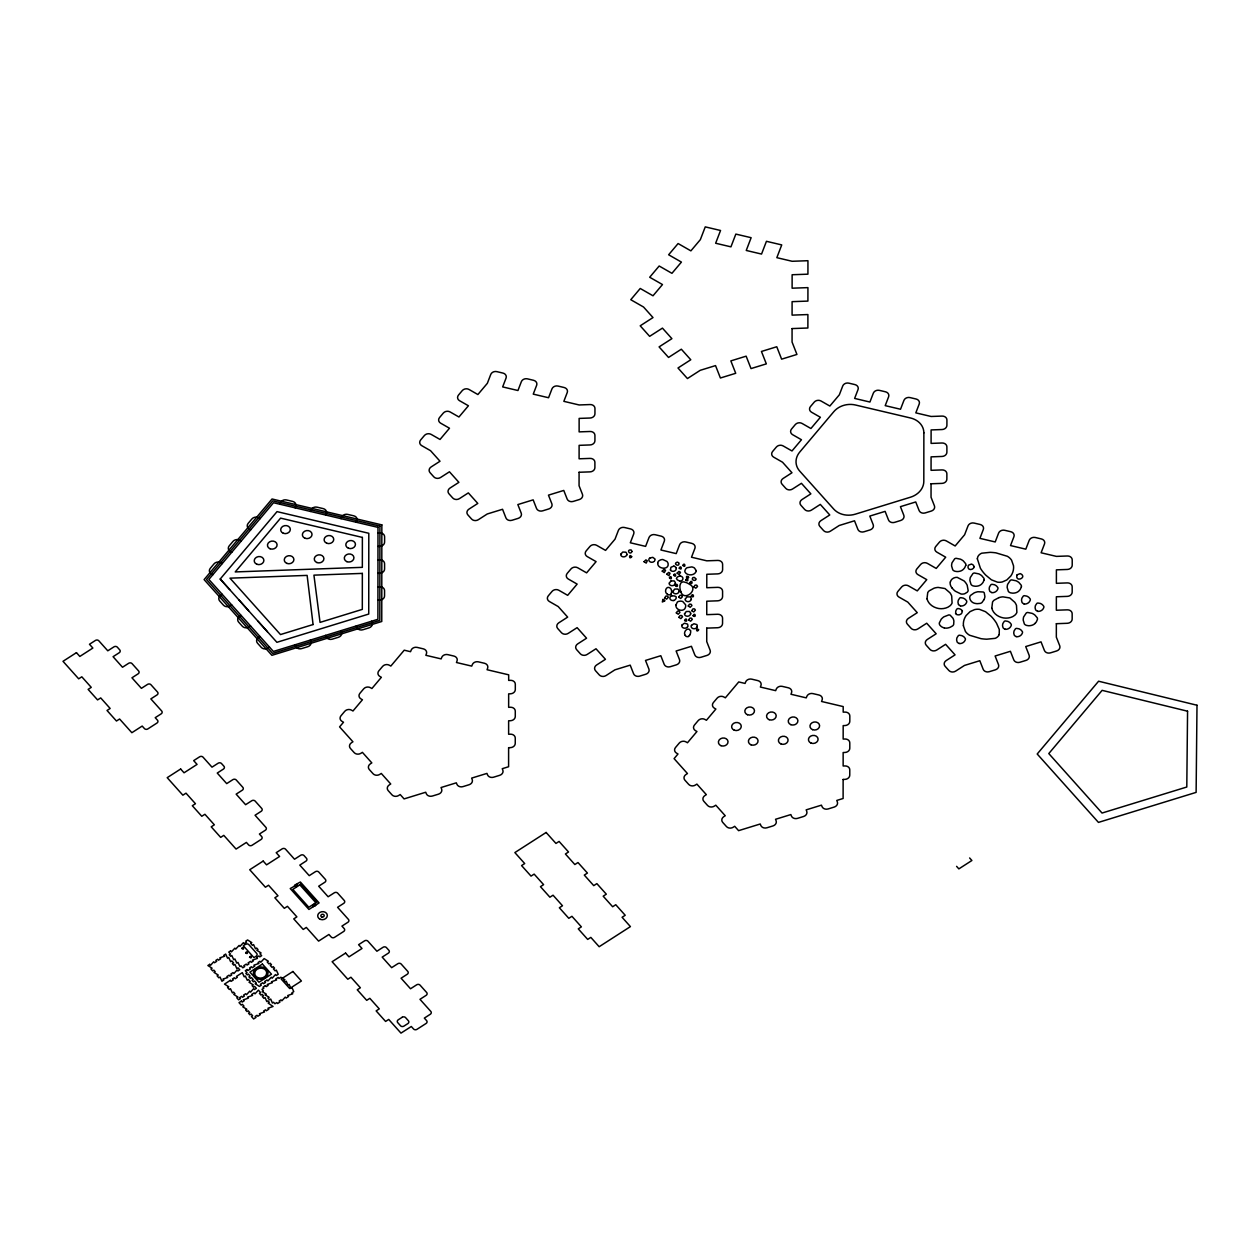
<?xml version="1.0" encoding="UTF-8"?>
<svg xmlns="http://www.w3.org/2000/svg" width="1260" height="1260" viewBox="0 0 1260 1260"><rect width="100%" height="100%" fill="white"/><g stroke="black" fill="none" stroke-linecap="round" stroke-linejoin="round"><path stroke-width="1.5" d="M626.96 554.825L626.866 553.959A6.079 5.056 -6.9 0 0 625.905 552.195L622.818 552.038A6.19 5.166 -6.9 0 0 621.212 554.038M697.032 627.417L697.237 626.567M671.627 592.499L670.95 594.2M999.227 634.489L999.29 629.48L996.55 623.259A49.093 40.887 -6.9 0 0 991.116 616.313L985.54 611.714L979.524 609.367A10.915 9.088 -6.9 0 0 974.547 609.62L970.121 611.588L966.089 615.573A20.097 16.742 -6.9 0 0 963.428 625.716M279.862 504.236L280.429 502.772A4.835 4.032 -6.9 0 1 286.508 499.952L292.619 501.401A4.835 4.032 -6.9 0 1 295.722 506.378L295.155 507.843M310.464 511.45L311.015 509.985A4.835 4.032 -6.9 0 1 317.095 507.181L323.221 508.615A4.835 4.032 -6.9 0 1 326.308 513.592L325.757 515.056M341.05 518.663L341.618 517.198A4.835 4.032 -6.9 0 1 347.697 514.395L353.824 515.828A4.835 4.032 -6.9 0 1 356.911 520.805L356.344 522.27M687.661 626.881L687.865 626.031A6.079 5.056 -6.9 0 0 687.519 624.078L684.637 623.227A6.19 5.166 -6.9 0 0 682.463 624.803M984.076 599.539L981.965 602.532A4.646 3.859 -6.9 0 1 980.264 603.398L977.382 603.666A15.797 13.151 -6.9 0 1 976.342 603.587L975.051 603.383A6.977 5.812 -6.9 0 1 971.964 601.933A8.71 7.261 -6.9 0 1 970.058 599.288L969.728 597.775A4.883 4.064 -6.9 0 1 970.452 595.476L974.232 592.846A16.648 13.86 -6.9 0 1 977.886 591.743L983.209 591.995A3.575 2.977 -6.9 0 1 984.249 592.83L984.911 596.626A15.845 13.199 -6.9 0 1 984.076 599.539M1017.135 574.78L1020.175 573.615A6.41 5.339 -6.9 0 1 1022.144 574.828C1025.12 577.883 1017.497 581.364 1016.804 577.253A6.536 5.449 -6.9 0 1 1017.151 574.78M689.834 634.977L688.511 636.394M220.216 579.017L277.027 511.623L368.802 533.279L368.739 614.045L276.901 642.317L220.216 579.017L229.666 589.57M1035.074 623.401L1035.878 622.487A15.797 13.151 -6.9 0 0 1036.429 621.731L1037.421 619.416A4.646 3.859 -6.9 0 0 1037.248 617.794L1034.933 615.085A15.845 13.199 -6.9 0 0 1032.129 613.368L1027.688 612.47A3.575 2.977 -6.9 0 0 1026.302 612.943L1023.64 616.928A16.648 13.86 -6.9 0 0 1023.214 620.14L1024.38 623.999A4.883 4.064 -6.9 0 0 1026.553 625.401L1028.349 625.716A8.71 7.261 -6.9 0 0 1032.097 625.212A6.977 5.812 -6.9 0 0 1035.074 623.401M671.044 580.939L674.147 580.907A6.079 5.056 -6.9 0 1 675.25 582.608L675.423 583.443M662.823 599.776L662.335 601.981L664.792 600.878M222.248 594.342L220.784 595.287A4.835 4.032 -6.9 0 0 219.697 600.973L223.477 605.178A4.835 4.032 -6.9 0 0 230.218 605.84L231.682 604.894M241.132 615.447L239.668 616.392A4.835 4.032 -6.9 0 0 238.597 622.062L242.377 626.283A4.835 4.032 -6.9 0 0 249.118 626.929L250.582 625.984M260.032 636.536L258.568 637.481A4.835 4.032 -6.9 0 0 257.497 643.167L261.277 647.388A4.835 4.032 -6.9 0 0 268.018 648.034L269.482 647.089M673.785 600.579L674.635 600.091A6.079 5.056 -6.9 0 0 676.084 598.469L676.242 596.925L674.903 596.106A6.19 5.166 -6.9 0 0 672.1 595.948M998.897 597.618L994.03 600.233A8.631 7.198 -6.9 0 0 992.549 602.028L991.778 608.249M680.384 575.946L679.376 576.119A6.079 5.056 -6.9 0 0 677.297 577.127L676.399 578.387L677.203 579.726A6.19 5.166 -6.9 0 0 679.612 580.828M377.984 532.948L379.795 532.885A4.835 4.032 -6.9 0 1 384.615 536.744L384.599 542.131A4.835 4.032 -6.9 0 1 379.78 546.352L377.968 546.415M377.953 559.865L379.764 559.802A4.835 4.032 -6.9 0 1 384.584 563.677L384.584 569.048A4.835 4.032 -6.9 0 1 379.748 573.269L377.937 573.332M377.921 586.798L379.732 586.735A4.835 4.032 -6.9 0 1 384.568 590.594L384.552 595.98A4.835 4.032 -6.9 0 1 379.732 600.185L377.921 600.248M991.699 592.358L991.478 592.31A3.087 2.583 -6.9 0 1 989.698 591.066L989.21 589.286A9.97 8.316 -6.9 0 1 989.572 586.766L990.927 584.719A2.221 1.843 -6.9 0 1 991.966 584.309L994.392 584.719A9.481 7.891 -6.9 0 1 996.66 586.105L997.841 587.585A2.882 2.41 -6.9 0 1 997.904 588.766L997.432 589.822A5.481 4.567 -6.9 0 1 991.636 592.688M1024.049 603.729L1023.829 603.682A3.087 2.583 -6.9 0 1 1022.049 602.438L1021.577 600.658A9.97 8.316 -6.9 0 1 1021.923 598.153L1023.278 596.09A2.221 1.843 -6.9 0 1 1024.317 595.681L1026.742 596.106A9.481 7.891 -6.9 0 1 1029.011 597.492L1030.192 598.957A2.882 2.41 -6.9 0 1 1030.255 600.138L1029.782 601.193A5.481 4.567 -6.9 0 1 1023.986 604.06M1037.61 611.068L1037.389 611.021A3.087 2.583 -6.9 0 1 1035.61 609.761L1035.137 607.997A9.97 8.316 -6.9 0 1 1035.484 605.477L1036.838 603.43A2.221 1.843 -6.9 0 1 1037.878 603.02L1040.303 603.43A9.481 7.891 -6.9 0 1 1042.571 604.816L1043.753 606.28A2.882 2.41 -6.9 0 1 1043.815 607.462L1043.343 608.533A5.481 4.567 -6.9 0 1 1037.547 611.399M960.482 605.713L960.262 605.666A3.087 2.583 -6.9 0 1 958.482 604.422M1005.039 628.992L1004.834 628.945A3.087 2.583 -6.9 0 1 1003.054 627.701L1002.566 625.921A9.97 8.316 -6.9 0 1 1002.913 623.416L1004.283 621.353A2.221 1.843 -6.9 0 1 1005.307 620.944L1007.748 621.353A9.481 7.891 -6.9 0 1 1010.016 622.755L1011.181 624.22A2.882 2.41 -6.9 0 1 1011.26 625.401L1010.788 626.456A5.481 4.567 -6.9 0 1 1004.992 629.323M1016.253 636.426L1016.033 636.379A3.087 2.583 -6.9 0 1 1014.253 635.135L1013.78 633.355A9.97 8.316 -6.9 0 1 1014.127 630.851L1015.481 628.787A2.221 1.843 -6.9 0 1 1016.521 628.378L1018.946 628.787A9.481 7.891 -6.9 0 1 1021.214 630.189L1022.395 631.654A2.882 2.41 -6.9 0 1 1022.458 632.835L1021.986 633.89A5.481 4.567 -6.9 0 1 1016.19 636.757M959.128 643.261L958.907 643.214A3.087 2.583 -6.9 0 1 957.128 641.97L956.655 640.19A9.97 8.316 -6.9 0 1 957.001 637.686L958.356 635.623A2.221 1.843 -6.9 0 1 959.395 635.213L961.821 635.638A9.481 7.891 -6.9 0 1 964.105 637.024L965.27 638.489A2.882 2.41 -6.9 0 1 965.349 639.67L964.876 640.741A5.481 4.567 -6.9 0 1 959.065 643.592M673.895 566.118L671.013 567.205A6.19 5.166 -6.9 0 0 670.698 569.567M260.143 518.616L258.678 517.781A4.835 4.032 -6.9 0 0 251.937 518.915L248.141 523.404A4.835 4.032 -6.9 0 0 249.212 529.011L250.677 529.846M241.211 541.076L239.746 540.241A4.835 4.032 -6.9 0 0 233.005 541.375L229.21 545.879A4.835 4.032 -6.9 0 0 230.281 551.471L231.745 552.305M222.264 563.551L220.799 562.7A4.835 4.032 -6.9 0 0 214.058 563.834L210.278 568.339A4.835 4.032 -6.9 0 0 211.334 573.93L212.798 574.78M667.39 594.279C663.422 592.011 666.556 584.672 670.525 588.341A7.513 6.268 -6.9 0 1 671.533 592.499M678.731 562.968C680.305 567.598 671.99 563.96 677.266 562.102A3.481 2.898 -6.9 0 1 678.715 562.984M969.617 857.966L971.885 860.501L958.86 868.88L956.592 866.344M239.116 600.122L248.566 610.659M258.001 621.212L267.451 631.764M299.849 884.867L315.866 902.743M951.93 587.932L953.914 590.026A32.602 27.169 -6.9 0 0 955.332 591.223L961.128 594.027A6.804 5.67 -6.9 0 0 964.719 593.728L967.223 592.231A4.709 3.922 -6.9 0 0 968.168 590.625L967.176 585.191A21.845 18.191 -6.9 0 0 965.396 582.403A20.223 16.852 -6.9 0 0 964.089 580.939L957.175 577.332A6.3 5.245 -6.9 0 0 950.434 581.805M962.451 610.99L961.6 609.982A7.529 6.268 -6.9 0 0 959.789 608.879L958.057 608.533A1.78 1.48 -6.9 0 0 957.049 608.879L956.041 610.297A7.686 6.394 -6.9 0 0 955.71 612.707L955.852 613.447M676.321 567.945L675.754 567.252A6.079 5.056 -6.9 0 0 673.895 566.118M958.482 604.422L958.01 602.642A9.97 8.316 -6.9 0 1 958.356 600.138L959.711 598.075A2.221 1.843 -6.9 0 1 960.75 597.665L963.175 598.091A9.481 7.891 -6.9 0 1 965.443 599.476L966.625 600.941A2.882 2.41 -6.9 0 1 966.688 602.122L966.215 603.193A5.481 4.567 -6.9 0 1 960.419 606.044M685.188 635.449C682.636 632.032 688.054 626.11 690.511 630.693M680.872 591.964C684.479 602.075 699.568 589.034 689.425 584.246A20.144 16.79 -6.9 0 0 686.259 582.592L683.786 581.899A3.055 2.551 -6.9 0 0 680.746 583.207L680.006 585.207A17.608 14.663 -6.9 0 0 680.983 591.916M371.558 621.243L372.125 622.66A4.835 4.032 -6.9 0 1 369.022 627.858L362.896 629.748A4.835 4.032 -6.9 0 1 356.816 627.37L356.249 625.952M340.956 630.662L341.507 632.079A4.835 4.032 -6.9 0 1 338.404 637.276L332.278 639.166A4.835 4.032 -6.9 0 1 326.198 636.788L325.647 635.371M310.338 640.08L310.889 641.497A4.835 4.032 -6.9 0 1 307.786 646.711L301.675 648.585A4.835 4.032 -6.9 0 1 295.596 646.222L295.029 644.789M690.59 613.163L690.748 614.014M926.982 598.815L927.738 592.594A8.631 7.198 -6.9 0 1 929.234 590.798L934.085 588.184A15.12 12.584 -6.9 0 1 938.133 587.412L945.016 588.546L949.977 592.846A20.822 17.341 -6.9 0 1 951.694 595.98L952.087 602.957A8.552 7.119 -6.9 0 1 950.008 605.808L947.961 607.178A13.057 10.883 -6.9 0 1 936.574 607.997A15.986 13.309 -6.9 0 1 926.998 598.815M963.38 625.732L965.381 631.355A15.01 12.505 -6.9 0 0 969.586 635.245L981.005 638.663A51.014 42.493 -6.9 0 0 986.753 639.198L995.164 638.347A7.198 5.985 -6.9 0 0 996.707 637.528A8.143 6.772 -6.9 0 0 997.652 636.773A7.103 5.922 -6.9 0 0 999.243 634.489M691.394 599.413L691.236 598.563A6.079 5.056 -6.9 0 0 690.134 596.862L687.015 596.894A6.19 5.166 -6.9 0 0 685.582 598.972M679.172 591.586L679.077 590.924A6.079 5.056 -6.9 0 0 677.896 589.034L674.793 589.066A6.19 5.166 -6.9 0 0 673.36 591.145M313.031 906.806A1.811 1.512 -6.9 0 1 313.441 904.68A1.811 1.512 -6.9 0 1 315.976 904.916M297.266 884.032A1.811 1.512 -6.9 0 1 296.856 886.158A1.811 1.512 -6.9 0 1 294.336 885.922M662.807 599.366A1.733 1.449 -6.9 0 1 664.571 600.878M680.353 576.088A3.087 2.567 -6.9 0 1 682.904 578.86A3.087 2.567 -6.9 0 1 679.581 581.238M673.738 600.437A3.087 2.567 -6.9 0 1 670.021 598.831A3.087 2.567 -6.9 0 1 671.942 595.57M690.59 613.163A6.079 5.056 -6.9 0 0 689.472 611.478L686.369 611.494A6.19 5.166 -6.9 0 0 684.936 613.588M690.574 613.998A3.087 2.567 -6.9 0 1 687.141 616.234A3.087 2.567 -6.9 0 1 684.463 613.557M691.22 599.398A3.087 2.567 -6.9 0 1 687.803 601.634A3.087 2.567 -6.9 0 1 685.109 598.957M669.611 583.018A6.19 5.166 -6.9 0 1 671.044 580.955M675.25 583.427A3.087 2.567 -6.9 0 1 671.816 585.679A3.087 2.567 -6.9 0 1 669.139 583.002M678.998 591.57A3.087 2.567 -6.9 0 1 675.565 593.806A3.087 2.567 -6.9 0 1 672.887 591.129M671.044 594.279A2.457 2.047 -6.9 0 1 667.485 594.216M654.507 561.015A6.079 5.056 -6.9 0 0 655.074 559.078L652.822 557.361A6.19 5.166 -6.9 0 0 650.128 558.18M653.846 561.645A3.087 2.567 -6.9 0 1 649.593 561.472A3.087 2.567 -6.9 0 1 649.813 557.897M676.148 567.992A3.087 2.567 -6.9 0 1 674.053 571.19A3.087 2.567 -6.9 0 1 670.241 569.709M626.787 554.794A3.087 2.567 -6.9 0 1 623.18 556.841A3.087 2.567 -6.9 0 1 620.739 553.99M697.237 626.567A6.079 5.056 -6.9 0 0 696.89 624.613L694.008 623.763A6.19 5.166 -6.9 0 0 691.834 625.338M696.89 627.338A3.087 2.567 -6.9 0 1 692.795 628.504A3.087 2.567 -6.9 0 1 691.409 625.18M687.519 626.803A3.087 2.567 -6.9 0 1 683.424 627.968A3.087 2.567 -6.9 0 1 682.038 624.645M690.559 630.677A7.513 6.268 -6.9 0 1 689.74 634.93M688.574 636.489A2.457 2.047 -6.9 0 1 685.314 635.418M952.009 587.869A10.442 8.694 -6.9 0 1 950.15 582.136M998.897 597.618A15.12 12.584 -6.9 0 1 1002.928 596.846L1009.827 597.965L1014.772 602.264A20.822 17.341 -6.9 0 1 1016.489 605.414L1016.883 612.376A8.552 7.119 -6.9 0 1 1014.804 615.242L1012.756 616.612A13.057 10.883 -6.9 0 1 1001.369 617.416A15.986 13.309 -6.9 0 1 991.809 608.249M962.12 611.068A3.654 3.04 -6.9 0 1 955.505 613.651M944.354 627.921A8.71 7.261 -6.9 0 1 941.125 626.425L939.96 625.259A4.883 4.064 -6.9 0 1 939.298 623.007L941.204 619.227A16.648 13.86 -6.9 0 1 943.866 616.833L948.796 614.912A3.575 2.977 -6.9 0 1 950.197 615.211L952.969 618.219A15.845 13.199 -6.9 0 1 953.883 621.054L953.678 624.456A4.646 3.859 -6.9 0 1 952.654 625.873L950.213 627.26A15.797 13.151 -6.9 0 1 949.237 627.606L947.945 627.952A6.977 5.812 -6.9 0 1 944.339 627.937M362.344 573.394L362.313 609.383L320.04 622.393L313.929 575.143L362.344 573.394M362.376 537.422L362.344 567.346L235.242 571.93L280.586 518.128L362.376 537.422M377.984 527.373L377.905 619.29L273.389 651.452L208.876 579.427L273.53 502.74L377.984 527.373M379.921 526.129L379.827 620.392L272.648 653.389L206.498 579.505L272.79 500.866L379.921 526.129M381.843 524.885L381.764 621.495L271.908 655.31L204.104 579.6L272.05 498.991L381.843 524.885M508.615 747.7L508.599 766.741L502.252 768.694L502.819 770.112A4.835 4.032 -6.9 0 1 499.716 775.309L493.589 777.199A4.835 4.032 -6.9 0 1 487.51 774.821L486.959 773.404L471.649 778.113L472.201 779.53A4.835 4.032 -6.9 0 1 469.098 784.728L462.971 786.618A4.835 4.032 -6.9 0 1 456.892 784.24L456.341 782.822L441.031 787.531L441.599 788.949A4.835 4.032 -6.9 0 1 438.496 794.162L432.369 796.037A4.835 4.032 -6.9 0 1 426.29 793.674L425.723 792.241L404.082 798.903L400.176 794.54L398.711 795.485A4.835 4.032 -6.9 0 1 391.97 794.84L388.19 790.619A4.835 4.032 -6.9 0 1 389.261 784.933L390.726 783.988L381.276 773.435L379.811 774.38A4.835 4.032 -6.9 0 1 373.07 773.734L369.29 769.513A4.835 4.032 -6.9 0 1 370.361 763.844L371.826 762.899L362.392 752.346L360.927 753.291A4.835 4.032 -6.9 0 1 354.186 752.63L350.406 748.424A4.835 4.032 -6.9 0 1 351.477 742.738L352.942 741.793L339.586 726.878L343.507 722.232L342.043 721.381A4.835 4.032 -6.9 0 1 340.972 715.79L344.767 711.302A4.835 4.032 -6.9 0 1 351.509 710.152L352.973 711.002L362.439 699.757L360.974 698.922A4.835 4.032 -6.9 0 1 359.903 693.331L363.699 688.826A4.835 4.032 -6.9 0 1 370.44 687.692L371.905 688.527L381.37 677.297L379.906 676.462A4.835 4.032 -6.9 0 1 378.835 670.856L382.63 666.367A4.835 4.032 -6.9 0 1 389.371 665.233L390.836 666.067L404.224 650.192L410.555 651.688L411.122 650.223A4.835 4.032 -6.9 0 1 417.202 647.404L423.328 648.853A4.835 4.032 -6.9 0 1 426.416 653.83L425.849 655.294L441.158 658.901L441.709 657.437A4.835 4.032 -6.9 0 1 447.804 654.633L453.915 656.066A4.835 4.032 -6.9 0 1 457.018 661.043L456.451 662.508L471.744 666.115L472.311 664.65A4.835 4.032 -6.9 0 1 478.39 661.846L484.517 663.28A4.835 4.032 -6.9 0 1 487.604 668.257L487.053 669.721L508.678 674.824L508.678 680.4L510.489 680.337A4.835 4.032 -6.9 0 1 515.308 684.196L515.308 689.582A4.835 4.032 -6.9 0 1 510.473 693.803L508.662 693.866L508.646 707.317L510.458 707.254A4.835 4.032 -6.9 0 1 515.277 711.128L515.277 716.499A4.835 4.032 -6.9 0 1 510.442 720.72L508.63 720.783L508.63 734.249L510.442 734.186A4.835 4.032 -6.9 0 1 515.261 738.045L515.245 743.431A4.835 4.032 -6.9 0 1 510.426 747.637L508.615 747.7M579.08 472.264L579.065 485.73L582.451 494.345A4.835 4.032 -6.9 0 1 579.348 499.543L573.237 501.417A4.835 4.032 -6.9 0 1 567.158 499.055L563.771 490.439L548.462 495.148L551.848 503.764A4.835 4.032 -6.9 0 1 548.746 508.961L542.619 510.851A4.835 4.032 -6.9 0 1 536.539 508.473L533.153 499.858L517.844 504.567L521.231 513.182A4.835 4.032 -6.9 0 1 518.128 518.38L512.001 520.27A4.835 4.032 -6.9 0 1 505.922 517.891L502.551 509.276L487.242 513.986L478.343 519.703A4.835 4.032 -6.9 0 1 471.602 519.057L467.822 514.836A4.835 4.032 -6.9 0 1 468.909 509.166L477.792 503.433L468.342 492.896L459.459 498.613A4.835 4.032 -6.9 0 1 452.718 497.968L448.938 493.747A4.835 4.032 -6.9 0 1 450.009 488.061L458.892 482.344L449.458 471.791L440.559 477.508A4.835 4.032 -6.9 0 1 433.818 476.863L430.038 472.642A4.835 4.032 -6.9 0 1 431.109 466.956L440.008 461.239L430.558 450.702L421.675 445.615A4.835 4.032 -6.9 0 1 420.62 440.008L424.399 435.519A4.835 4.032 -6.9 0 1 431.14 434.385L440.023 439.456L449.489 428.227L440.606 423.155A4.835 4.032 -6.9 0 1 439.551 417.548L443.331 413.059A4.835 4.032 -6.9 0 1 450.072 411.925L458.955 416.997L468.421 405.767L459.538 400.696A4.835 4.032 -6.9 0 1 458.483 395.089L462.262 390.6A4.835 4.032 -6.9 0 1 469.019 389.466L477.887 394.537L487.352 383.308L490.754 374.456A4.835 4.032 -6.9 0 1 496.849 371.637L502.96 373.086A4.835 4.032 -6.9 0 1 506.063 378.063L502.661 386.914L517.955 390.521L521.356 381.67A4.835 4.032 -6.9 0 1 527.436 378.85L533.563 380.3A4.835 4.032 -6.9 0 1 536.65 385.276L533.248 394.128L548.557 397.735L551.959 388.883A4.835 4.032 -6.9 0 1 558.038 386.064L564.149 387.513A4.835 4.032 -6.9 0 1 567.252 392.49L563.85 401.341L579.143 404.964L590.121 404.555A4.835 4.032 -6.9 0 1 594.956 408.429L594.941 413.815A4.835 4.032 -6.9 0 1 590.121 418.021L579.127 418.415L579.127 431.881L590.105 431.487A4.835 4.032 -6.9 0 1 594.925 435.346L594.925 440.732A4.835 4.032 -6.9 0 1 590.09 444.938L579.112 445.347L579.096 458.798L590.074 458.404A4.835 4.032 -6.9 0 1 594.893 462.262L594.893 467.649A4.835 4.032 -6.9 0 1 590.058 471.87L579.08 472.264M706.75 628.126L706.734 641.592L710.12 650.207A4.835 4.032 -6.9 0 1 707.017 655.405L700.891 657.295A4.835 4.032 -6.9 0 1 694.811 654.916L691.425 646.301L676.116 651.01L679.502 659.626A4.835 4.032 -6.9 0 1 676.399 664.823L670.273 666.713A4.835 4.032 -6.9 0 1 664.193 664.335L660.807 655.72L645.514 660.429L648.9 669.044A4.835 4.032 -6.9 0 1 645.797 674.242L639.67 676.132A4.835 4.032 -6.9 0 1 633.591 673.753L630.205 665.138L614.896 669.847L606.013 675.581A4.835 4.032 -6.9 0 1 599.272 674.919L595.492 670.698A4.835 4.032 -6.9 0 1 596.563 665.028L605.446 659.311L595.996 648.758L587.113 654.476A4.835 4.032 -6.9 0 1 580.372 653.83L576.592 649.609A4.835 4.032 -6.9 0 1 577.663 643.923L586.562 638.206L577.111 627.653L568.213 633.37A4.835 4.032 -6.9 0 1 561.472 632.725L557.707 628.504A4.835 4.032 -6.9 0 1 558.778 622.834L567.662 617.116L558.212 606.564L549.344 601.477A4.835 4.032 -6.9 0 1 548.273 595.87L552.053 591.381A4.835 4.032 -6.9 0 1 558.81 590.247L567.677 595.334L577.143 584.105L568.276 579.017A4.835 4.032 -6.9 0 1 567.205 573.41L571 568.922A4.835 4.032 -6.9 0 1 577.741 567.788L586.609 572.859L596.09 561.629L587.207 556.558A4.835 4.032 -6.9 0 1 586.136 550.951L589.932 546.462A4.835 4.032 -6.9 0 1 596.673 545.328L605.556 550.399L615.022 539.17L618.424 530.318A4.835 4.032 -6.9 0 1 624.503 527.499L630.63 528.948A4.835 4.032 -6.9 0 1 633.717 533.925L630.315 542.776L645.608 546.383L649.01 537.532A4.835 4.032 -6.9 0 1 655.106 534.712L661.216 536.162A4.835 4.032 -6.9 0 1 664.319 541.138L660.917 550.006L676.21 553.612L679.612 544.745A4.835 4.032 -6.9 0 1 685.692 541.942L691.819 543.375A4.835 4.032 -6.9 0 1 694.906 548.352L691.504 557.219L706.797 560.826L717.79 560.432A4.835 4.032 -6.9 0 1 722.61 564.291L722.61 569.678A4.835 4.032 -6.9 0 1 717.775 573.883L706.797 574.276L706.781 587.743L717.759 587.349A4.835 4.032 -6.9 0 1 722.578 591.208L722.578 596.594A4.835 4.032 -6.9 0 1 717.743 600.815L706.765 601.209L706.75 614.659L717.743 614.266A4.835 4.032 -6.9 0 1 722.563 618.14L722.547 623.527A4.835 4.032 -6.9 0 1 717.727 627.732L706.75 628.126M792.067 328.577L792.067 342.043L796.934 354.438L781.625 359.163L776.759 346.752L761.449 351.461L766.332 363.872L751.023 368.582L746.14 356.17L730.847 360.895L735.714 373.291L720.405 378L715.538 365.605L700.229 370.314L687.44 378.551L677.99 367.999L690.779 359.761L681.329 349.209L668.54 357.446L659.09 346.894L671.895 338.656L662.445 328.12L649.64 336.341L640.206 325.805L652.995 317.567L643.545 307.015L630.772 299.707L640.237 288.477L653.011 295.785L662.476 284.555L649.703 277.247L659.169 266.002L671.942 273.325L681.424 262.096L668.635 254.772L678.101 243.542L690.889 250.866L700.355 239.636L705.253 226.879L720.547 230.486L715.649 243.243L730.942 246.85L735.84 234.092L751.133 237.699L746.251 250.457L761.544 254.063L766.442 241.306L781.735 244.912L776.837 257.67L792.13 261.277L807.943 260.71L807.928 274.176L792.13 274.743L792.115 288.193L807.928 287.627L807.912 301.093L792.099 301.66L792.083 315.126L807.896 314.559L807.881 328.01L792.067 328.577M843.129 779.452L843.113 798.494L836.766 800.447L837.333 801.864A4.835 4.032 -6.9 0 1 834.23 807.061L828.103 808.952A4.835 4.032 -6.9 0 1 822.024 806.573L821.457 805.156L806.164 809.865L806.715 811.283A4.835 4.032 -6.9 0 1 803.612 816.48L797.485 818.37A4.835 4.032 -6.9 0 1 791.406 815.992L790.855 814.574L775.546 819.283L776.097 820.717A4.835 4.032 -6.9 0 1 772.994 825.914L766.883 827.788A4.835 4.032 -6.9 0 1 760.804 825.426L760.237 823.993L738.596 830.655L734.69 826.292L733.226 827.237A4.835 4.032 -6.9 0 1 726.484 826.592L722.705 822.37A4.835 4.032 -6.9 0 1 723.775 816.685L725.24 815.74L715.79 805.187L714.326 806.132A4.835 4.032 -6.9 0 1 707.584 805.486L703.804 801.265A4.835 4.032 -6.9 0 1 704.875 795.595L706.34 794.65L696.89 784.098L695.426 785.043A4.835 4.032 -6.9 0 1 688.684 784.381L684.904 780.176A4.835 4.032 -6.9 0 1 685.991 774.49L687.456 773.545L674.084 758.63L678.006 753.984L676.541 753.134A4.835 4.032 -6.9 0 1 675.486 747.542L679.266 743.053A4.835 4.032 -6.9 0 1 686.023 741.904L687.472 742.754L696.953 731.509L695.488 730.674A4.835 4.032 -6.9 0 1 694.417 725.083L698.213 720.578A4.835 4.032 -6.9 0 1 704.954 719.444L706.419 720.279L715.885 709.049L714.42 708.215A4.835 4.032 -6.9 0 1 713.349 702.608L717.145 698.119A4.835 4.032 -6.9 0 1 723.886 696.985L725.351 697.819L738.738 681.943L745.069 683.44L745.636 681.975A4.835 4.032 -6.9 0 1 751.716 679.156L757.827 680.605A4.835 4.032 -6.9 0 1 760.93 685.582L760.363 687.047L775.672 690.653L776.223 689.188A4.835 4.032 -6.9 0 1 782.318 686.385L788.429 687.818A4.835 4.032 -6.9 0 1 791.516 692.795L790.965 694.26L806.258 697.867L806.825 696.402A4.835 4.032 -6.9 0 1 812.905 693.598L819.031 695.032A4.835 4.032 -6.9 0 1 822.119 700.009L821.552 701.473L843.192 706.577L843.192 712.152L845.003 712.089A4.835 4.032 -6.9 0 1 849.823 715.948L849.807 721.334A4.835 4.032 -6.9 0 1 844.987 725.555L843.176 725.618L843.161 739.069L844.972 739.006A4.835 4.032 -6.9 0 1 849.791 742.88L849.791 748.267A4.835 4.032 -6.9 0 1 844.956 752.472L843.145 752.535L843.145 766.001L844.94 765.938A4.835 4.032 -6.9 0 1 849.775 769.797L849.76 775.183A4.835 4.032 -6.9 0 1 844.94 779.389L843.129 779.452M923.864 432.873L923.816 481.367A19.357 16.112 -6.9 0 1 910.46 497.212L855.319 514.174A19.357 16.112 -6.9 0 1 833.742 509.087L799.706 471.083A19.357 16.112 -6.9 0 1 799.722 452.088L833.836 411.642A19.357 16.112 -6.9 0 1 855.43 404.995L910.539 417.989A19.357 16.112 -6.9 0 1 923.864 432.873M931.045 483.777L931.045 497.243L934.432 505.858A4.835 4.032 -6.9 0 1 931.313 511.056L925.202 512.93A4.835 4.032 -6.9 0 1 919.123 510.568L915.736 501.952L900.428 506.662L903.814 515.277A4.835 4.032 -6.9 0 1 900.711 520.474L894.584 522.365A4.835 4.032 -6.9 0 1 888.505 519.986L885.119 511.371L869.809 516.08L873.196 524.695A4.835 4.032 -6.9 0 1 870.093 529.893L863.982 531.783A4.835 4.032 -6.9 0 1 857.903 529.405L854.516 520.789L839.207 525.499L830.324 531.232A4.835 4.032 -6.9 0 1 823.583 530.57L819.803 526.349A4.835 4.032 -6.9 0 1 820.874 520.679L829.757 514.962L820.307 504.409L811.424 510.127A4.835 4.032 -6.9 0 1 804.683 509.481L800.903 505.26A4.835 4.032 -6.9 0 1 801.974 499.574L810.857 493.857L801.423 483.305L792.524 489.022A4.835 4.032 -6.9 0 1 785.783 488.376L782.003 484.155A4.835 4.032 -6.9 0 1 783.09 478.485L791.973 472.752L782.523 462.215L773.64 457.128A4.835 4.032 -6.9 0 1 772.585 451.521L776.365 447.032A4.835 4.032 -6.9 0 1 783.106 445.898L791.989 450.97L801.455 439.74L792.587 434.668A4.835 4.032 -6.9 0 1 791.516 429.062L795.296 424.573A4.835 4.032 -6.9 0 1 802.053 423.439L810.92 428.51L820.386 417.28L811.519 412.209A4.835 4.032 -6.9 0 1 810.448 406.602L814.244 402.113A4.835 4.032 -6.9 0 1 820.984 400.979L829.852 406.051L839.333 394.821L842.735 385.969A4.835 4.032 -6.9 0 1 848.815 383.15L854.926 384.599A4.835 4.032 -6.9 0 1 858.028 389.576L854.626 398.428L869.92 402.034L873.322 393.183A4.835 4.032 -6.9 0 1 879.401 390.364L885.528 391.813A4.835 4.032 -6.9 0 1 888.615 396.79L885.213 405.641L900.522 409.248L903.924 400.397A4.835 4.032 -6.9 0 1 910.003 397.577L916.13 399.026A4.835 4.032 -6.9 0 1 919.217 404.003L915.815 412.87L931.108 416.477L942.102 416.084A4.835 4.032 -6.9 0 1 946.922 419.942L946.906 425.329A4.835 4.032 -6.9 0 1 942.086 429.534L931.108 429.928L931.093 443.394L942.07 443A4.835 4.032 -6.9 0 1 946.89 446.859L946.89 452.245A4.835 4.032 -6.9 0 1 942.055 456.451L931.077 456.86L931.061 470.311L942.039 469.917A4.835 4.032 -6.9 0 1 946.874 473.776L946.858 479.162A4.835 4.032 -6.9 0 1 942.039 483.383L931.045 483.777M1056.352 623.7L1056.337 637.15L1059.723 645.766A4.835 4.032 -6.9 0 1 1056.62 650.963L1050.494 652.853A4.835 4.032 -6.9 0 1 1044.414 650.475L1041.028 641.86L1025.719 646.569L1029.105 655.184A4.835 4.032 -6.9 0 1 1026.002 660.398L1019.875 662.272A4.835 4.032 -6.9 0 1 1013.796 659.909L1010.41 651.294L995.117 656.003L998.503 664.619A4.835 4.032 -6.9 0 1 995.4 669.816L989.273 671.69A4.835 4.032 -6.9 0 1 983.194 669.328L979.808 660.712L964.498 665.422L955.615 671.139A4.835 4.032 -6.9 0 1 948.875 670.493L945.094 666.272A4.835 4.032 -6.9 0 1 946.165 660.587L955.048 654.869L945.614 644.317L936.716 650.05A4.835 4.032 -6.9 0 1 929.975 649.388L926.194 645.167A4.835 4.032 -6.9 0 1 927.265 639.497L936.164 633.78L926.714 623.227L917.831 628.945A4.835 4.032 -6.9 0 1 911.09 628.299L907.31 624.078A4.835 4.032 -6.9 0 1 908.381 618.392L917.264 612.675L907.814 602.122L898.947 597.051A4.835 4.032 -6.9 0 1 897.876 591.444L901.672 586.955A4.835 4.032 -6.9 0 1 908.413 585.821L917.28 590.893L926.761 579.663L917.878 574.576A4.835 4.032 -6.9 0 1 916.808 568.985L920.603 564.496A4.835 4.032 -6.9 0 1 927.344 563.346L936.227 568.433L945.693 557.203L936.81 552.116A4.835 4.032 -6.9 0 1 935.739 546.525L939.535 542.02A4.835 4.032 -6.9 0 1 946.276 540.886L955.159 545.974L964.625 534.744L968.026 525.877A4.835 4.032 -6.9 0 1 974.106 523.073L980.233 524.506A4.835 4.032 -6.9 0 1 983.32 529.484L979.918 538.351L995.211 541.957L998.613 533.09A4.835 4.032 -6.9 0 1 1004.708 530.287L1010.819 531.72A4.835 4.032 -6.9 0 1 1013.922 536.697L1010.52 545.564L1025.813 549.171L1029.215 540.319A4.835 4.032 -6.9 0 1 1035.295 537.5L1041.421 538.949A4.835 4.032 -6.9 0 1 1044.508 543.926L1041.106 552.778L1056.416 556.385L1067.393 555.991A4.835 4.032 -6.9 0 1 1072.213 559.849L1072.213 565.236A4.835 4.032 -6.9 0 1 1067.378 569.457L1056.4 569.851L1056.384 583.317L1067.362 582.908A4.835 4.032 -6.9 0 1 1072.181 586.782L1072.181 592.168A4.835 4.032 -6.9 0 1 1067.346 596.374L1056.368 596.767L1056.352 610.234L1067.346 609.84A4.835 4.032 -6.9 0 1 1072.166 613.699L1072.166 619.085A4.835 4.032 -6.9 0 1 1067.33 623.29L1056.352 623.7M688.59 577.237C686.7 581.254 684.952 573.631 688.59 577.285M695.835 578.938C696.544 581.742 690.307 580.198 692.811 577.663A3.481 2.898 -6.9 0 1 694.638 577.521L695.835 579.001M1187.566 711.207L1186.794 787.012L1102.043 813.047L1048.793 753.574L1102.122 690.354L1187.566 711.207M1197 705.238L1196.118 792.383L1098.452 822.402L1037.2 754L1098.594 681.219L1197 705.238M644.065 561.692L646.207 563.094L647.278 560.779A3.481 2.898 -6.9 0 0 645.813 559.928L644.065 561.692M662.24 571.174L664.288 572.607L665.532 570.37A3.481 2.898 -6.9 0 0 663.988 569.41L662.24 571.063M666.808 574.213L668.934 575.615L670.021 573.3A3.481 2.898 -6.9 0 0 668.556 572.449L666.808 574.213M669.454 577.915C672.667 581.427 671.312 573.741 669.47 577.741M673.691 575.3C677.108 578.749 675.313 570.969 673.691 575.221M677.171 573.206L679.219 574.639L680.463 572.386A3.481 2.898 -6.9 0 0 678.919 571.442L677.171 573.08M679.25 568.134C682.526 571.63 681.25 563.866 679.25 568.134M682.873 565.457C686.18 568.906 684.826 561.204 682.873 565.378M657.72 563.047C657.184 569.158 669.202 570.386 668.131 563.677A8.3 6.914 -6.9 0 0 666.981 561.456L662.807 559.519A6.095 5.072 -6.9 0 0 660.35 559.991L658.76 560.92A3.544 2.961 -6.9 0 0 658.003 561.913L657.72 563.047M675.911 605.052C675.313 610.249 684.212 612.644 685.519 607.226A8.3 6.914 -6.9 0 0 685.582 604.769L682.778 601.54A6.095 5.072 -6.9 0 0 680.369 601.13L678.478 601.445A3.544 2.961 -6.9 0 0 677.329 602.122L675.911 605.052M698.607 629.811C696.323 633.922 695.488 626.236 698.607 629.811M977.335 558.763L980.406 568.276A49.093 40.887 -6.9 0 0 985.84 575.206L991.415 579.82L997.432 582.151A10.915 9.088 -6.9 0 0 1002.409 581.915L1006.834 579.947L1010.867 575.962A20.097 16.742 -6.9 0 0 1013.528 565.803L1011.575 560.18A15.01 12.505 -6.9 0 0 1007.37 556.29L995.951 552.856A51.014 42.493 -6.9 0 0 990.203 552.337L981.792 553.187A7.198 5.985 -6.9 0 0 980.248 554.006A8.143 6.772 -6.9 0 0 979.303 554.747A7.103 5.922 -6.9 0 0 977.713 557.046L977.335 558.763M241.762 948.433C244.613 951.316 243.7 945.283 241.794 948.308M245.668 952.796C248.582 955.678 247.495 949.442 245.668 952.796M249.575 957.159C252.425 960.073 251.37 953.946 249.575 957.159M295.155 884.945L296.651 884.961L290.225 888.552L308.936 909.452L319.095 902.916L300.384 882.016L295.171 884.867M313.866 905.845L315.173 905.845L313.882 905.798M664.681 597.901L666.619 599.162L668.288 597.398A3.481 2.898 -6.9 0 0 667.39 596.09L665.926 596.043L664.697 597.823M675.423 585.742C679.077 588.814 677.108 581.317 675.455 585.616M676.305 612.958L678.242 614.219L679.896 612.455A3.481 2.898 -6.9 0 0 678.998 611.147L677.628 611.053L676.321 612.785M678.731 597.193L680.668 598.453L682.353 596.799A3.481 2.898 -6.9 0 0 681.44 595.381L680.069 595.287L678.746 597.114M678.904 617.353L680.841 618.613L682.51 616.833A3.481 2.898 -6.9 0 0 681.613 615.526L680.053 615.557L678.904 617.353M685.771 580.104C689.472 583.191 687.598 575.505 685.771 580.104M684.605 620.487C688.259 623.59 686.527 615.872 684.605 620.487M688.259 606.028L690.197 607.288L691.898 605.635A3.481 2.898 -6.9 0 0 690.968 604.217L689.503 604.17L688.275 605.95M689.913 582.797C693.551 585.853 691.913 578.261 689.929 582.671M688.669 619.967L690.606 621.212L692.275 619.447A3.481 2.898 -6.9 0 0 691.378 618.14L689.913 618.109L688.684 619.873M691.299 596.185C695.11 599.13 693.095 591.696 691.315 596.059M691.756 610.706L693.693 611.966L695.347 610.202A3.481 2.898 -6.9 0 0 694.449 608.895L693 608.848L691.756 610.627M693.882 586.955L695.819 588.199L697.505 586.546A3.481 2.898 -6.9 0 0 696.575 585.128L695.032 585.16L693.882 586.955M693.095 615.731C696.78 618.77 695 611.21 693.095 615.731M696.292 570.701C695.441 575.694 687.251 576.324 685.015 572.072A3.544 2.961 -6.9 0 1 684.841 570.938L685.393 569.378A6.095 5.072 -6.9 0 1 686.999 567.724L691.803 566.905A8.3 6.914 -6.9 0 1 694.417 567.945L696.292 570.701M631.685 556.699C628.787 560.684 629.039 552.636 631.685 556.762M631.89 551.596C630.205 555.88 625.716 549.313 631.071 549.927A3.481 2.898 -6.9 0 1 631.843 551.281L631.89 551.596M974.169 566.701C973.917 569.488 968.971 570.89 968.105 567.866A6.536 5.449 -6.9 0 1 968.436 565.22L971.444 564.055A6.41 5.339 -6.9 0 1 973.413 565.267L974.169 566.701M965.806 565.252L964.798 567.567A15.797 13.151 -6.9 0 1 964.246 568.323L963.443 569.236A6.977 5.812 -6.9 0 1 960.482 571.063A8.71 7.261 -6.9 0 1 956.734 571.536L954.938 571.237A4.883 4.064 -6.9 0 1 952.765 569.835L951.583 565.976A16.648 13.86 -6.9 0 1 952.024 562.779L954.686 558.794A3.575 2.977 -6.9 0 1 956.072 558.306L960.514 559.204A15.845 13.199 -6.9 0 1 963.317 560.92L965.633 563.645A4.646 3.859 -6.9 0 1 965.806 565.252M984.123 579.931L983.115 582.246A15.797 13.151 -6.9 0 1 982.564 583.002L981.76 583.931A6.977 5.812 -6.9 0 1 978.8 585.758A8.71 7.261 -6.9 0 1 975.051 586.231L973.256 585.931A4.883 4.064 -6.9 0 1 971.082 584.53L969.901 580.655A16.648 13.86 -6.9 0 1 970.342 577.458L973.003 573.473A3.575 2.977 -6.9 0 1 974.389 573.001L978.831 573.883A15.845 13.199 -6.9 0 1 981.635 575.599L983.95 578.324A4.646 3.859 -6.9 0 1 984.123 579.931M1021.403 586.845L1020.395 589.144A15.797 13.151 -6.9 0 1 1019.86 589.916L1019.041 590.83A6.977 5.812 -6.9 0 1 1016.08 592.657A8.71 7.261 -6.9 0 1 1012.331 593.129L1010.536 592.83A4.883 4.064 -6.9 0 1 1008.362 591.428L1007.181 587.554A16.648 13.86 -6.9 0 1 1007.622 584.356L1010.284 580.372A3.575 2.977 -6.9 0 1 1011.67 579.899L1016.111 580.781A15.845 13.199 -6.9 0 1 1018.915 582.498L1021.23 585.223A4.646 3.859 -6.9 0 1 1021.403 586.845M76.45 652.649L63 661.311L78.687 678.825L81.805 676.809L91.255 687.361L88.121 689.377L97.571 699.914L100.706 697.914L110.155 708.466L107.021 710.467L116.471 721.019L119.59 719.003L131.859 732.706L142.191 726.059L144.459 728.595A2.425 2.016 -6.9 0 0 147.829 728.926L156.949 723.051A2.425 2.016 -6.9 0 0 157.484 720.216L155.216 717.68L161.17 713.853A2.425 2.016 -6.9 0 0 161.705 711.018L150.853 698.89L157.012 694.937A2.425 2.016 -6.9 0 0 157.547 692.087L150.932 684.716A2.425 2.016 -6.9 0 0 147.562 684.385L141.404 688.338L131.953 677.801L138.112 673.832A2.425 2.016 -6.9 0 0 138.647 670.997L132.032 663.61A2.425 2.016 -6.9 0 0 128.662 663.28L122.504 667.249L113.069 656.696L119.212 652.743A2.425 2.016 -6.9 0 0 119.747 649.892L117.322 647.167A2.425 2.016 -6.9 0 0 113.951 646.852L107.793 650.806L98.8 640.773A2.425 2.016 -6.9 0 0 95.429 640.442L89.476 644.269L92.862 648.049L79.837 656.444L76.45 652.649M180.653 769.01L167.202 777.672L182.873 795.186L186.007 793.17L195.457 803.722L192.323 805.723L201.773 816.275L204.907 814.275L214.342 824.812L211.223 826.828L220.673 837.38L223.792 835.364L236.061 849.067L246.393 842.42L248.661 844.956A2.425 2.016 -6.9 0 0 252.032 845.287L261.151 839.412A2.425 2.016 -6.9 0 0 261.686 836.577L259.418 834.041L265.372 830.214A2.425 2.016 -6.9 0 0 265.907 827.363L255.055 815.251L261.198 811.298A2.425 2.016 -6.9 0 0 261.733 808.447L255.134 801.061A2.425 2.016 -6.9 0 0 251.764 800.746L245.605 804.699L236.155 794.147L242.314 790.193A2.425 2.016 -6.9 0 0 242.849 787.358L236.234 779.971A2.425 2.016 -6.9 0 0 232.864 779.641L226.706 783.61L217.255 773.057L223.414 769.088A2.425 2.016 -6.9 0 0 223.949 766.253L221.508 763.528A2.425 2.016 -6.9 0 0 218.137 763.213L211.995 767.167L203.002 757.118A2.425 2.016 -6.9 0 0 199.631 756.803L193.678 760.63L197.064 764.41L184.039 772.789L180.653 769.01M263.183 861.068L249.732 869.731L265.419 887.229L268.537 885.229L277.988 895.781L274.853 897.781L284.303 908.334L287.438 906.318L296.872 916.87L293.753 918.886L303.203 929.439L306.322 927.423L318.591 941.11L328.923 934.479L331.191 937.015A2.425 2.016 -6.9 0 0 334.561 937.33L343.681 931.471A2.425 2.016 -6.9 0 0 344.216 928.636L341.948 926.1L347.902 922.273A2.425 2.016 -6.9 0 0 348.437 919.422L337.585 907.31L343.744 903.341A2.425 2.016 -6.9 0 0 344.279 900.506L337.664 893.119A2.425 2.016 -6.9 0 0 334.294 892.804L328.135 896.758L318.685 886.205L324.844 882.252A2.425 2.016 -6.9 0 0 325.379 879.401L318.764 872.03A2.425 2.016 -6.9 0 0 315.394 871.7L309.236 875.653L299.801 865.116L305.944 861.147A2.425 2.016 -6.9 0 0 306.479 858.312L304.054 855.587A2.425 2.016 -6.9 0 0 300.683 855.256L294.525 859.225L285.532 849.177A2.425 2.016 -6.9 0 0 282.161 848.862L276.208 852.689L279.594 856.469L266.569 864.848L263.183 861.068M301.03 884.111L292.824 889.387L308.826 907.263L317.032 901.987L301.03 884.111M209.727 964.341L207.868 965.522L212.105 968.184L210.924 968.94L212.672 970.893L213.853 970.137L215.192 971.633L214.011 972.389L218.279 975.082L217.098 975.839L218.846 977.792L220.027 977.036L221.949 981.241L223.792 980.044L222.941 979.099L227.761 977.492L226.91 976.547L229.052 975.161L229.903 976.122L231.745 974.925L230.895 973.98L233.053 972.594L233.903 973.539L237.053 970.027L237.904 970.972L239.746 969.775L237.998 967.837L236.833 968.578L234.911 964.388L233.73 965.128L232.391 963.632L233.573 962.876L231.824 960.939L230.643 961.679L228.737 957.49L227.556 958.23L225.682 954.072L223.823 955.253L224.674 956.214L219.823 957.836L220.673 958.781L218.531 960.167L217.681 959.206L215.838 960.403L216.689 961.348L214.531 962.734L213.68 961.789L210.577 965.286L209.727 964.341M230.596 950.906L228.753 952.087L230.47 954.009L229.288 954.765L230.643 956.261L231.809 955.505L233.73 959.711L234.895 958.954L236.817 963.16L237.982 962.404L239.904 966.609L241.07 965.853L242.818 967.806L244.676 966.609L243.826 965.664L246.236 964.105L247.086 965.066L248.929 963.869L248.078 962.923L250.488 961.364L251.339 962.325L253.181 961.128L252.346 960.183L257.45 958.387L256.599 957.442L258.962 955.915L259.812 956.875L261.655 955.678L259.906 953.725L261.088 952.969L256.82 950.276L258.001 949.52L256.662 948.024L255.481 948.78L253.559 944.575L252.394 945.331L250.645 943.378L251.811 942.622L247.59 939.96L245.747 941.157L246.598 942.102L244.22 943.63L243.385 942.685L239.967 946.37L239.116 945.425L235.714 949.111L234.864 948.166L231.446 951.851L230.596 950.906M245.48 944.339L243.306 945.74L253.937 957.616L256.127 956.214A2.425 2.016 -6.9 0 0 256.662 953.379L248.85 944.653A2.425 2.016 -6.9 0 0 245.48 944.339M230.312 980.359L224.5 984.107L228.737 986.769L227.556 987.509L229.304 989.462L230.486 988.706L232.391 992.911L233.573 992.156L234.911 993.667L233.746 994.408L237.998 997.117L236.833 997.857L238.581 999.81L240.424 998.629L239.573 997.684L241.684 996.314L242.534 997.258L244.393 996.077L243.542 995.132L245.684 993.746L246.535 994.691L249.685 991.163L250.535 992.124L253.685 988.596L254.536 989.541L256.378 988.36L254.63 986.407L253.465 987.163L252.126 985.667L253.291 984.911L249.023 982.217L250.205 981.461L248.456 979.508L247.275 980.264L245.369 976.059L244.188 976.815L242.314 972.641L236.47 976.406L237.321 977.35L235.163 978.736L234.313 977.792L232.47 978.973L233.32 979.933L231.163 981.319L230.312 980.359M247.165 969.523L245.322 970.704L247.039 972.625L245.857 973.381L247.212 974.878L248.377 974.122L250.126 976.075L248.945 976.831L250.299 978.327L251.464 977.571L253.213 979.524L252.047 980.28L253.386 981.776L254.552 981.02L256.3 982.973L255.134 983.729L259.387 986.422L261.245 985.225L260.395 984.281L262.805 982.737L263.655 983.682L265.498 982.485L264.647 981.54L267.057 979.996L267.907 980.942L271.309 977.256L272.16 978.201L275.53 974.531L276.381 975.492L278.224 974.295L276.318 970.09L275.137 970.846L273.389 968.893L274.57 968.137L273.215 966.64L272.05 967.397L270.301 965.443L271.467 964.688L270.128 963.191L268.963 963.947L267.214 961.994L268.38 961.238L264.159 958.592L260.788 962.246L259.938 961.301L258.095 962.482L258.946 963.443L253.843 965.223L254.693 966.184L252.284 967.727L251.433 966.782L249.575 967.964L250.425 968.924L248.015 970.468L247.165 969.523M262.411 964.058L249.905 972.106L258.977 982.233L271.483 974.185L262.411 964.058M241.384 1001.117L239.022 1002.645L241.211 1005.086L242.393 1004.33L243.952 1006.063L242.77 1006.819L246.85 1009.307L245.668 1010.063L247.023 1011.559L248.189 1010.803L249.748 1012.552L248.566 1013.292L249.921 1014.804L251.086 1014.048L252.614 1015.749L251.449 1016.505L253.638 1018.962L256 1017.434L255.15 1016.489L257.009 1015.292L257.859 1016.253L260.269 1014.694L259.418 1013.749L264.521 1011.953L263.671 1011.008L265.514 1009.811L266.364 1010.772L268.774 1009.213L267.923 1008.268L273.042 1006.472L268.144 1003.07L269.309 1002.314L267.97 1000.818L266.805 1001.574L265.072 997.573L263.907 998.329L262.348 996.597L263.513 995.841L262.175 994.345L260.993 995.101L259.45 993.353L260.615 992.596L258.426 990.155L255.008 993.841L254.158 992.896L251.748 994.439L252.598 995.4L247.495 997.18L248.346 998.14L243.243 999.92L244.093 1000.881L242.235 1002.062L241.384 1001.117M265.419 985.651L263.009 987.21L263.86 988.155L262.001 989.336L263.356 990.848L262.175 991.589L266.254 994.077L265.072 994.833L269.152 997.322L267.97 998.078L269.53 999.81L270.711 999.054L272.412 1003.023L273.577 1002.267L274.916 1003.763L276.775 1002.582L277.625 1003.527L280.035 1001.968L279.184 1001.023L281.027 999.841L281.878 1000.786L285.295 997.101L286.146 998.046L288.556 996.487L287.705 995.542L292.761 993.778L291.911 992.833L293.753 991.636L292.052 987.683L290.887 988.439L289.154 984.438L287.989 985.194L286.256 981.209L285.091 981.95L283.752 980.453L284.918 979.697L280.838 977.225L278.995 978.406L278.145 977.461L275.782 978.989L276.633 979.933L271.53 981.729L272.38 982.674L267.262 984.469L268.112 985.414L266.269 986.596L265.419 985.651M292.903 971.492L281.185 979.036L289.69 988.533L301.408 980.989L292.903 971.492M345.586 953.08L332.12 961.726L347.807 979.24L350.926 977.24L360.376 987.777L357.257 989.793L366.707 1000.345L369.826 998.329L379.276 1008.882L376.141 1010.898L385.591 1021.435L388.726 1019.434L400.979 1033.121L411.311 1026.49L413.579 1029.011A2.425 2.016 -6.9 0 0 416.95 1029.341L426.069 1023.482A2.425 2.016 -6.9 0 0 426.605 1020.631L424.337 1018.111L430.29 1014.269A2.425 2.016 -6.9 0 0 430.826 1011.433L419.974 999.322L426.132 995.353A2.425 2.016 -6.9 0 0 426.667 992.518L420.052 985.131A2.425 2.016 -6.9 0 0 416.682 984.8L410.524 988.769L401.089 978.217L407.232 974.264A2.425 2.016 -6.9 0 0 407.767 971.413L401.168 964.026A2.425 2.016 -6.9 0 0 397.798 963.711L391.639 967.664L382.19 957.112L388.348 953.158A2.425 2.016 -6.9 0 0 388.883 950.323L386.442 947.599A2.425 2.016 -6.9 0 0 383.072 947.268L376.913 951.237L367.92 941.189A2.425 2.016 -6.9 0 0 364.55 940.858L358.596 944.701L361.998 948.481L348.973 956.86L345.586 953.08M546.131 832.466L514.867 852.579L524.695 863.557L521.577 865.573L531.027 876.109L534.145 874.109L543.596 884.646L540.461 886.662L549.911 897.214L553.045 895.198L562.48 905.751L559.361 907.767L568.811 918.319L571.93 916.303L581.38 926.856L578.261 928.856L587.695 939.409L590.83 937.393L599.162 946.717L630.425 926.604L622.078 917.28L625.212 915.28L615.762 904.727L612.644 906.743L603.193 896.191L606.312 894.175L596.862 883.622L593.744 885.638L584.293 875.086L587.428 873.07L577.978 862.533L574.844 864.533L565.409 853.996L568.528 851.981L559.078 841.428L555.959 843.444L546.131 832.466M402.176 1017.277L398.27 1019.781A2.425 2.016 -6.9 0 0 397.735 1022.632L400.57 1025.797A2.425 2.016 -6.9 0 0 403.94 1026.112L407.846 1023.608A2.425 2.016 -6.9 0 0 408.382 1020.758L405.547 1017.592A2.425 2.016 -6.9 0 0 402.176 1017.277M313.079 624.535L280.492 634.567L229.982 578.167L307.125 575.395L313.079 624.535M257.654 978.862A7.371 6.143 -6.9 0 0 268.018 972.279A7.371 6.143 -6.9 0 0 256.41 968.294A7.371 6.143 -6.9 0 0 257.654 978.862M258.205 977.807A6.032 5.024 -6.9 0 0 266.679 972.436A6.032 5.024 -6.9 0 0 257.197 969.176A6.032 5.024 -6.9 0 0 258.205 977.807M812.606 729.666A4.835 4.032 -6.9 0 0 819.598 725.587A4.835 4.032 -6.9 0 0 812.133 722.705A4.835 4.032 -6.9 0 0 812.606 729.666M790.902 724.689A4.835 4.032 -6.9 0 0 797.895 720.594A4.835 4.032 -6.9 0 0 790.429 717.712A4.835 4.032 -6.9 0 0 790.902 724.689M769.198 719.696A4.835 4.032 -6.9 0 0 776.192 715.617A4.835 4.032 -6.9 0 0 768.726 712.735A4.835 4.032 -6.9 0 0 769.198 719.696M747.479 714.719A4.835 4.032 -6.9 0 0 754.472 710.624A4.835 4.032 -6.9 0 0 747.007 707.742A4.835 4.032 -6.9 0 0 747.479 714.719M734.265 730.202A4.835 4.032 -6.9 0 0 741.258 726.122A4.835 4.032 -6.9 0 0 733.792 723.24A4.835 4.032 -6.9 0 0 734.265 730.202M721.035 745.699A4.835 4.032 -6.9 0 0 728.028 741.605A4.835 4.032 -6.9 0 0 720.562 738.738A4.835 4.032 -6.9 0 0 721.035 745.699M751.054 744.833A4.835 4.032 -6.9 0 0 758.048 740.754A4.835 4.032 -6.9 0 0 750.582 737.872A4.835 4.032 -6.9 0 0 751.054 744.833M781.074 743.983A4.835 4.032 -6.9 0 0 788.067 739.888A4.835 4.032 -6.9 0 0 780.601 737.005A4.835 4.032 -6.9 0 0 781.074 743.983M811.093 743.116A4.835 4.032 -6.9 0 0 818.086 739.022A4.835 4.032 -6.9 0 0 810.621 736.155A4.835 4.032 -6.9 0 0 811.093 743.116M348.453 548.242A4.835 4.032 -6.9 0 0 355.446 544.147A4.835 4.032 -6.9 0 0 347.981 541.28A4.835 4.032 -6.9 0 0 348.453 548.242M326.75 543.249A4.835 4.032 -6.9 0 0 333.743 539.17A4.835 4.032 -6.9 0 0 326.277 536.288A4.835 4.032 -6.9 0 0 326.75 543.249M305.03 538.272A4.835 4.032 -6.9 0 0 312.023 534.177A4.835 4.032 -6.9 0 0 304.558 531.295A4.835 4.032 -6.9 0 0 305.03 538.272M283.327 533.279A4.835 4.032 -6.9 0 0 290.32 529.2A4.835 4.032 -6.9 0 0 282.854 526.318A4.835 4.032 -6.9 0 0 283.327 533.279M270.097 548.777A4.835 4.032 -6.9 0 0 277.09 544.682A4.835 4.032 -6.9 0 0 269.624 541.816A4.835 4.032 -6.9 0 0 270.097 548.777M256.882 564.275A4.835 4.032 -6.9 0 0 263.875 560.18A4.835 4.032 -6.9 0 0 256.41 557.298A4.835 4.032 -6.9 0 0 256.882 564.275M286.902 563.409A4.835 4.032 -6.9 0 0 293.895 559.314A4.835 4.032 -6.9 0 0 286.43 556.447A4.835 4.032 -6.9 0 0 286.902 563.409M316.921 562.543A4.835 4.032 -6.9 0 0 323.914 558.463A4.835 4.032 -6.9 0 0 316.449 555.581A4.835 4.032 -6.9 0 0 316.921 562.543M346.941 561.677A4.835 4.032 -6.9 0 0 353.934 557.597A4.835 4.032 -6.9 0 0 346.468 554.715A4.835 4.032 -6.9 0 0 346.941 561.677M321.757 916.965A1.685 1.417 -6.9 0 0 324.198 915.532A1.685 1.417 -6.9 0 0 321.599 914.524A1.685 1.417 -6.9 0 0 321.757 916.965M320.339 919.359A4.835 4.032 -6.9 0 0 327.332 915.264A4.835 4.032 -6.9 0 0 319.867 912.397A4.835 4.032 -6.9 0 0 320.339 919.359"/></g></svg>
